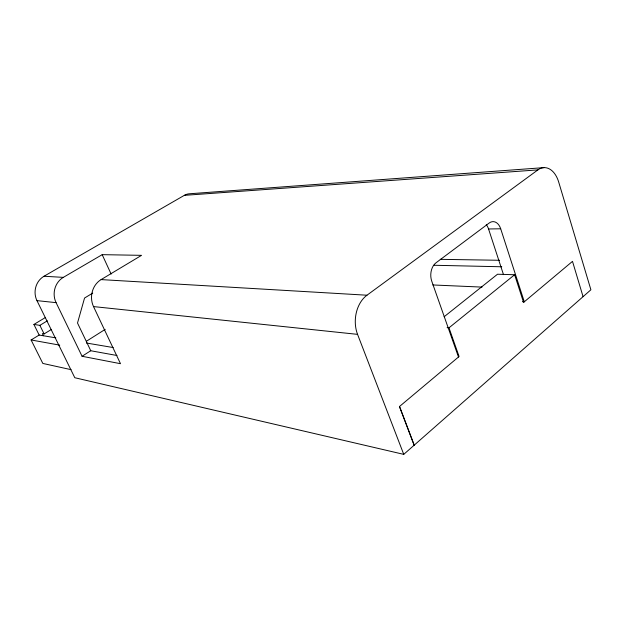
<?xml version="1.0" encoding="UTF-8"?>
<svg xmlns="http://www.w3.org/2000/svg" width="622" height="622" viewBox="0 0 622 622"><rect width="100%" height="100%" fill="white"/><g stroke="black" fill="none" stroke-linecap="round" stroke-linejoin="round"><path stroke-width="0.93" d="M403.748 454.363L590.9 289.782L558.673 181.997A24.833 15.612 89.3 0 0 537.921 169.884L184.33 195.347L44.007 276.246A17.875 16.382 -83.5 0 0 36.962 300.636L74.796 377.725L403.748 454.363L357.557 334.356A28.449 20.666 -85.4 0 1 366.972 295.217L537.921 169.884M447.101 327.662L448.983 327.825L514.619 274.745L523.568 302.409L572.497 261.364L583.071 296.671M444.124 316.753L497.507 274.232L514.619 274.745M82.073 356.282L120.497 363.699L93.525 306.584A19.748 17.439 -84.3 0 1 101.091 279.597L141.552 255.339L102.187 254.662L63.312 277.373A18.505 16.755 -83.8 0 0 56.081 302.642L82.073 356.282L90.758 350.715L77.509 323.012L84.553 298.031L92.732 293.094M86.411 341.253L105.211 329.357M71.056 369.655L42.825 363.435L31.1 339.97L39.163 335.048L55.817 337.855M43.384 335.756L42.335 333.625L44.108 333.921L51.54 329.372M39.163 335.048L33.907 324.443L39.87 325.345L47.35 320.82M33.907 324.443L45.453 317.492M543.861 167.637L189.485 193.776A16.39 13.668 86.5 0 0 184.33 195.347M486.248 224.674A12.798 8.537 -89.4 0 1 488.55 228.974L500.694 228.787L524.292 301.802L522.426 301.701M440.275 259.335L499.544 260.276M433.884 265.26L501.775 266.776M432.842 284.962L482.034 287.107M44.007 276.246L63.312 277.373M101.091 279.597L366.972 295.217M36.962 300.636L56.081 302.642M93.525 306.584L357.557 334.356M86.419 343.025L113.196 347.55M31.1 339.97L59.728 345.14M90.26 350.66L116.983 355.496M39.87 325.345L44.108 333.921M102.187 254.662L111.136 274.069M399.549 406.461L414.236 445.142M414.128 445.235L399.433 406.555L459.083 356.507L448.983 327.825M458.484 357.012L431.754 281.183A13.521 9.338 -87.8 0 1 436.006 262.803L489.281 222.964A12.953 8.553 -89.4 0 1 500.694 228.787M488.55 228.974L503.493 274.636"/></g></svg>
